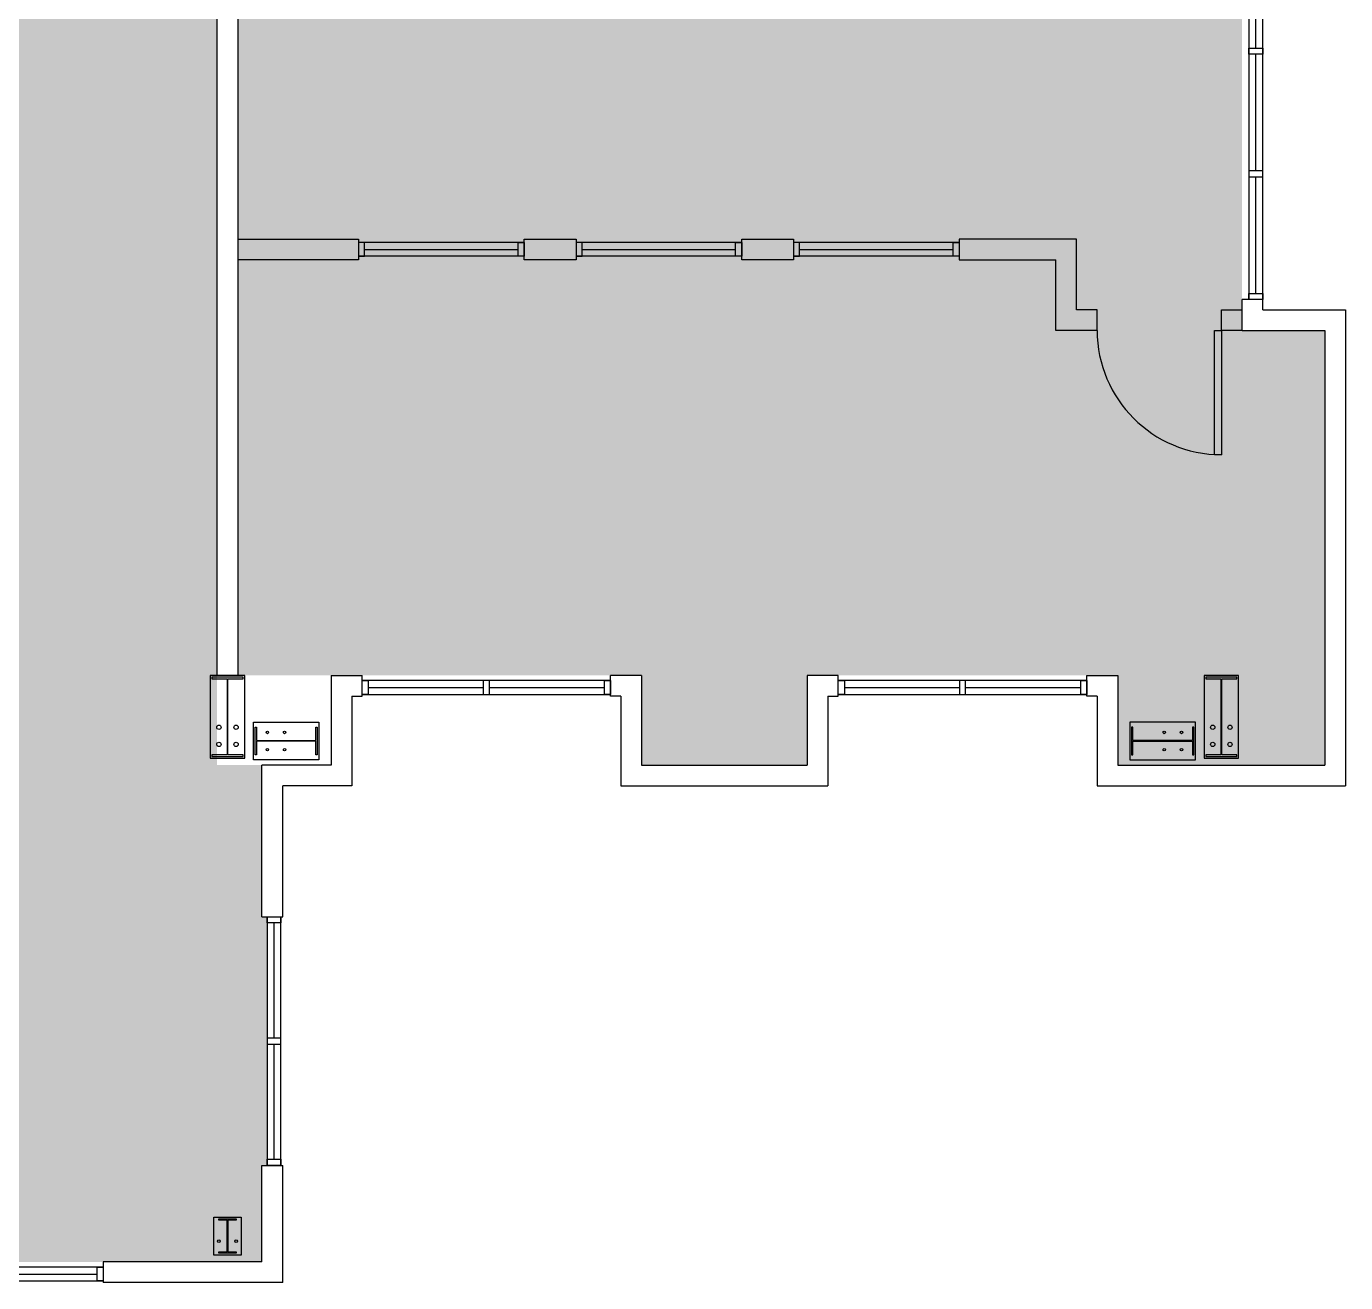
# Model space of a CAD drawing. Header units: inches. Extents: x 69173377 to 69175838, y 27696061 to 27697676.
# Drawn here: x 69175157.5 to 69175539.8, y 27696060.8 to 27696425 of the extents above; entities that cross this region are included whole.
import ezdxf

# ---------------------------------------------------------------- set-up
doc = ezdxf.new("R2010")
doc.units = ezdxf.units.IN
doc.header["$LTSCALE"] = 0.5
doc.header["$MEASUREMENT"] = 0
for name, color, linetype in [('A-DOOR', 2, 'Continuous'), ('A-FLOR', 3, 'Continuous'), ('A-GLAZ', 1, 'Continuous'), ('A-WALL', 5, 'Continuous'), ('Rooms-Category-Color', 7, 'Continuous'), ('Rooms-College-Color', 7, 'Continuous'), ('Rooms-Department-Color', 7, 'Continuous'), ('Rooms-Division-Color', 7, 'Continuous')]:
    doc.layers.add(name, color=color, linetype=linetype)

msp = doc.modelspace()

# ---------------------------------------------------------------- hatches: boundary and pattern name
at = {"layer": 'Rooms-Category-Color', "true_color": 0xfa9ba3}
for points in [[(69175509.78, 27696740.84), (69175509.78, 27696564.84), (69175471.28, 27696564.84), (69175471.28, 27696492.84), (69175509.78, 27696492.84), (69175509.78, 27696336.84), (69175533.78, 27696336.84), (69175533.78, 27696210.84), (69175473.78, 27696210.84), (69175473.78, 27696236.84), (69175383.78, 27696236.84), (69175383.78, 27696210.84), (69175335.78, 27696210.84), (69175335.78, 27696236.84), (69175218.78, 27696236.84), (69175218.78, 27696558.84), (69175294.78, 27696558.84), (69175294.78, 27696777.84), (69175369.78, 27696777.84), (69175369.78, 27696740.84), (69175509.78, 27696740.84)], [(69174892.78, 27696534.84), (69174921.78, 27696534.84), (69174921.78, 27696558.84), (69175212.78, 27696558.84), (69175212.78, 27696210.84), (69175225.78, 27696210.84), (69175225.78, 27696166.84), (69175227.28, 27696166.84), (69175227.28, 27696094.84), (69175225.78, 27696094.84), (69175225.78, 27696066.84), (69174917.78, 27696066.84), (69174917.78, 27696210.84), (69174858.78, 27696210.84), (69174858.78, 27696391.84), (69174894.78, 27696391.84), (69174894.78, 27696400.84), (69174892.78, 27696400.84)]]:
    msp.add_hatch(color=241, dxfattribs=at).paths.add_polyline_path(points)
at = {"layer": 'Rooms-College-Color', "true_color": 0xadadad}
for points in [[(69175509.78, 27696740.84), (69175509.78, 27696564.84), (69175471.28, 27696564.84), (69175471.28, 27696492.84), (69175509.78, 27696492.84), (69175509.78, 27696336.84), (69175533.78, 27696336.84), (69175533.78, 27696210.84), (69175473.78, 27696210.84), (69175473.78, 27696236.84), (69175383.78, 27696236.84), (69175383.78, 27696210.84), (69175335.78, 27696210.84), (69175335.78, 27696236.84), (69175218.78, 27696236.84), (69175218.78, 27696558.84), (69175294.78, 27696558.84), (69175294.78, 27696777.84), (69175369.78, 27696777.84), (69175369.78, 27696740.84), (69175509.78, 27696740.84)], [(69174892.78, 27696534.84), (69174921.78, 27696534.84), (69174921.78, 27696558.84), (69175212.78, 27696558.84), (69175212.78, 27696210.84), (69175225.78, 27696210.84), (69175225.78, 27696166.84), (69175227.28, 27696166.84), (69175227.28, 27696094.84), (69175225.78, 27696094.84), (69175225.78, 27696066.84), (69174917.78, 27696066.84), (69174917.78, 27696210.84), (69174858.78, 27696210.84), (69174858.78, 27696391.84), (69174894.78, 27696391.84), (69174894.78, 27696400.84), (69174892.78, 27696400.84)]]:
    msp.add_hatch(color=253, dxfattribs=at).paths.add_polyline_path(points)
at = {"layer": 'Rooms-Department-Color', "true_color": 0x80bc67}
for points in [[(69175509.78, 27696740.84), (69175509.78, 27696564.84), (69175471.28, 27696564.84), (69175471.28, 27696492.84), (69175509.78, 27696492.84), (69175509.78, 27696336.84), (69175533.78, 27696336.84), (69175533.78, 27696210.84), (69175473.78, 27696210.84), (69175473.78, 27696236.84), (69175383.78, 27696236.84), (69175383.78, 27696210.84), (69175335.78, 27696210.84), (69175335.78, 27696236.84), (69175218.78, 27696236.84), (69175218.78, 27696558.84), (69175294.78, 27696558.84), (69175294.78, 27696777.84), (69175369.78, 27696777.84), (69175369.78, 27696740.84), (69175509.78, 27696740.84)], [(69174892.78, 27696534.84), (69174921.78, 27696534.84), (69174921.78, 27696558.84), (69175212.78, 27696558.84), (69175212.78, 27696210.84), (69175225.78, 27696210.84), (69175225.78, 27696166.84), (69175227.28, 27696166.84), (69175227.28, 27696094.84), (69175225.78, 27696094.84), (69175225.78, 27696066.84), (69174917.78, 27696066.84), (69174917.78, 27696210.84), (69174858.78, 27696210.84), (69174858.78, 27696391.84), (69174894.78, 27696391.84), (69174894.78, 27696400.84), (69174892.78, 27696400.84)]]:
    msp.add_hatch(color=83, dxfattribs=at).paths.add_polyline_path(points)
at = {"layer": 'Rooms-Division-Color', "true_color": 0x80bc67}
for points in [[(69175509.78, 27696740.84), (69175509.78, 27696564.84), (69175471.28, 27696564.84), (69175471.28, 27696492.84), (69175509.78, 27696492.84), (69175509.78, 27696336.84), (69175533.78, 27696336.84), (69175533.78, 27696210.84), (69175473.78, 27696210.84), (69175473.78, 27696236.84), (69175383.78, 27696236.84), (69175383.78, 27696210.84), (69175335.78, 27696210.84), (69175335.78, 27696236.84), (69175218.78, 27696236.84), (69175218.78, 27696558.84), (69175294.78, 27696558.84), (69175294.78, 27696777.84), (69175369.78, 27696777.84), (69175369.78, 27696740.84), (69175509.78, 27696740.84)], [(69174892.78, 27696534.84), (69174921.78, 27696534.84), (69174921.78, 27696558.84), (69175212.78, 27696558.84), (69175212.78, 27696210.84), (69175225.78, 27696210.84), (69175225.78, 27696166.84), (69175227.28, 27696166.84), (69175227.28, 27696094.84), (69175225.78, 27696094.84), (69175225.78, 27696066.84), (69174917.78, 27696066.84), (69174917.78, 27696210.84), (69174858.78, 27696210.84), (69174858.78, 27696391.84), (69174894.78, 27696391.84), (69174894.78, 27696400.84), (69174892.78, 27696400.84)]]:
    msp.add_hatch(color=83, dxfattribs=at).paths.add_polyline_path(points)

# ---------------------------------------------------------------- linework, layer by layer
at = {"layer": 'A-DOOR'}
msp.add_lwpolyline([(69175503.78, 27696336.84), (69175503.78, 27696300.84), (69175501.78, 27696300.84), (69175501.78, 27696336.84)], close=True, dxfattribs=at)
msp.add_arc((69175503.78, 27696336.84), 36, 180, 270, dxfattribs=at)
at = {"layer": 'A-FLOR'}
for points in [[(69175210.78, 27696212.84), (69175220.78, 27696212.84), (69175220.78, 27696236.84), (69175210.78, 27696236.84)], [(69175215.66, 27696235.84), (69175215.66, 27696213.84), (69175211.28, 27696213.84), (69175211.28, 27696213.34), (69175220.28, 27696213.34), (69175220.28, 27696213.84), (69175215.91, 27696213.84), (69175215.91, 27696235.84), (69175220.28, 27696235.84), (69175220.28, 27696236.34), (69175211.28, 27696236.34), (69175211.28, 27696235.84)], [(69175498.78, 27696212.84), (69175508.78, 27696212.84), (69175508.78, 27696236.84), (69175498.78, 27696236.84)], [(69175503.66, 27696235.84), (69175503.66, 27696213.84), (69175499.28, 27696213.84), (69175499.28, 27696213.34), (69175508.28, 27696213.34), (69175508.28, 27696213.84), (69175503.91, 27696213.84), (69175503.91, 27696235.84), (69175508.28, 27696235.84), (69175508.28, 27696236.34), (69175499.28, 27696236.34), (69175499.28, 27696235.84)], [(69175223.28, 27696223.34), (69175242.28, 27696223.34), (69175242.28, 27696212.34), (69175223.28, 27696212.34)], [(69175224.16, 27696217.94), (69175241.41, 27696217.94), (69175241.41, 27696221.84), (69175241.78, 27696221.84), (69175241.78, 27696213.84), (69175241.41, 27696213.84), (69175241.41, 27696217.75), (69175224.16, 27696217.75), (69175224.16, 27696213.84), (69175223.78, 27696213.84), (69175223.78, 27696221.84), (69175224.16, 27696221.84)], [(69175496.28, 27696223.34), (69175477.28, 27696223.34), (69175477.28, 27696212.34), (69175496.28, 27696212.34)], [(69175495.41, 27696217.94), (69175478.16, 27696217.94), (69175478.16, 27696221.84), (69175477.78, 27696221.84), (69175477.78, 27696213.84), (69175478.16, 27696213.84), (69175478.16, 27696217.75), (69175495.41, 27696217.75), (69175495.41, 27696213.84), (69175495.78, 27696213.84), (69175495.78, 27696221.84), (69175495.41, 27696221.84)], [(69175211.78, 27696079.84), (69175219.78, 27696079.84), (69175219.78, 27696068.84), (69175211.78, 27696068.84)], [(69175215.69, 27696069.72), (69175215.69, 27696078.97), (69175213.28, 27696078.97), (69175213.28, 27696079.34), (69175218.28, 27696079.34), (69175218.28, 27696078.97), (69175215.88, 27696078.97), (69175215.88, 27696069.72), (69175218.28, 27696069.72), (69175218.28, 27696069.34), (69175213.28, 27696069.34), (69175213.28, 27696069.72)]]:
    msp.add_lwpolyline(points, close=True, dxfattribs=at)
for centre, radius in [((69175213.28, 27696221.84), 0.625), ((69175218.28, 27696221.84), 0.625), ((69175227.33, 27696220.34), 0.375), ((69175232.33, 27696220.34), 0.375), ((69175487.23, 27696220.34), 0.375), ((69175492.23, 27696220.34), 0.375), ((69175501.28, 27696221.84), 0.625), ((69175506.28, 27696221.84), 0.625), ((69175213.28, 27696216.84), 0.625), ((69175218.28, 27696216.84), 0.625), ((69175501.28, 27696216.84), 0.625), ((69175506.28, 27696216.84), 0.625), ((69175227.33, 27696215.34), 0.375), ((69175232.33, 27696215.34), 0.375), ((69175487.23, 27696215.34), 0.375), ((69175492.23, 27696215.34), 0.375), ((69175213.28, 27696072.84), 0.375), ((69175218.28, 27696072.84), 0.375)]:
    msp.add_circle(centre, radius, dxfattribs=at)
at = {"layer": 'A-GLAZ'}
for p, q in [((69175511.78, 27696489.84), (69175511.78, 27696345.84)), ((69175515.78, 27696345.84), (69175515.78, 27696489.84)), ((69175513.78, 27696418.72), (69175513.78, 27696452.53)), ((69175513.78, 27696383.15), (69175513.78, 27696416.97)), ((69175513.78, 27696347.59), (69175513.78, 27696381.4)), ((69175301.78, 27696362.34), (69175253.78, 27696362.34)), ((69175364.78, 27696362.34), (69175316.78, 27696362.34)), ((69175427.78, 27696362.34), (69175379.78, 27696362.34)), ((69175301.78, 27696358.34), (69175253.78, 27696358.34)), ((69175255.53, 27696360.34), (69175300.03, 27696360.34)), ((69175364.78, 27696358.34), (69175316.78, 27696358.34)), ((69175318.53, 27696360.34), (69175363.03, 27696360.34)), ((69175427.78, 27696358.34), (69175379.78, 27696358.34)), ((69175381.53, 27696360.34), (69175426.03, 27696360.34)), ((69175326.78, 27696235.34), (69175254.78, 27696235.34)), ((69175256.53, 27696233.34), (69175289.91, 27696233.34)), ((69175291.66, 27696233.34), (69175325.03, 27696233.34)), ((69175464.78, 27696235.34), (69175392.78, 27696235.34)), ((69175394.53, 27696233.34), (69175427.91, 27696233.34)), ((69175429.66, 27696233.34), (69175463.03, 27696233.34)), ((69175254.78, 27696231.34), (69175326.78, 27696231.34)), ((69175392.78, 27696231.34), (69175464.78, 27696231.34)), ((69175227.28, 27696166.84), (69175227.28, 27696094.84)), ((69175229.28, 27696131.72), (69175229.28, 27696165.09)), ((69175231.28, 27696094.84), (69175231.28, 27696166.84)), ((69175229.28, 27696096.59), (69175229.28, 27696129.97)), ((69175179.78, 27696065.34), (69175107.78, 27696065.34)), ((69175107.78, 27696061.34), (69175179.78, 27696061.34)), ((69175144.66, 27696063.34), (69175178.03, 27696063.34))]:
    msp.add_line(p, q, dxfattribs=at)
at = {"layer": 'A-WALL'}
for p, q in [((69175212.78, 27696236.84), (69175212.78, 27696532.84)), ((69175218.78, 27696532.84), (69175218.78, 27696236.84)), ((69175218.78, 27696363.34), (69175253.78, 27696363.34)), ((69175253.78, 27696363.34), (69175253.78, 27696357.34)), ((69175301.78, 27696357.34), (69175301.78, 27696363.34)), ((69175301.78, 27696363.34), (69175316.78, 27696363.34)), ((69175316.78, 27696363.34), (69175316.78, 27696357.34)), ((69175364.78, 27696357.34), (69175364.78, 27696363.34)), ((69175364.78, 27696363.34), (69175379.78, 27696363.34)), ((69175379.78, 27696363.34), (69175379.78, 27696357.34)), ((69175461.78, 27696363.34), (69175427.78, 27696363.34)), ((69175427.78, 27696363.34), (69175427.78, 27696357.34)), ((69175461.78, 27696342.84), (69175461.78, 27696363.34)), ((69175253.78, 27696357.34), (69175218.78, 27696357.34)), ((69175316.78, 27696357.34), (69175301.78, 27696357.34)), ((69175379.78, 27696357.34), (69175364.78, 27696357.34)), ((69175427.78, 27696357.34), (69175455.78, 27696357.34)), ((69175455.78, 27696336.84), (69175455.78, 27696357.34)), ((69175467.78, 27696342.84), (69175461.78, 27696342.84)), ((69175467.78, 27696336.84), (69175467.78, 27696342.84)), ((69175503.78, 27696336.84), (69175503.78, 27696342.84)), ((69175503.78, 27696342.84), (69175509.78, 27696342.84)), ((69175515.78, 27696345.84), (69175509.78, 27696345.84)), ((69175509.78, 27696336.84), (69175509.78, 27696345.84)), ((69175515.78, 27696342.84), (69175515.78, 27696345.84)), ((69175515.78, 27696342.84), (69175539.78, 27696342.84)), ((69175539.78, 27696342.84), (69175539.78, 27696204.84)), ((69175467.78, 27696336.84), (69175455.78, 27696336.84)), ((69175509.78, 27696336.84), (69175503.78, 27696336.84)), ((69175509.78, 27696336.84), (69175533.78, 27696336.84)), ((69175533.78, 27696336.84), (69175533.78, 27696210.84)), ((69175218.78, 27696236.84), (69175212.78, 27696236.84)), ((69175245.78, 27696236.84), (69175245.78, 27696210.84)), ((69175245.78, 27696236.84), (69175254.78, 27696236.84)), ((69175254.78, 27696230.84), (69175254.78, 27696236.84)), ((69175335.78, 27696236.84), (69175326.78, 27696236.84)), ((69175326.78, 27696230.84), (69175326.78, 27696236.84)), ((69175335.78, 27696236.84), (69175335.78, 27696210.84)), ((69175392.78, 27696236.84), (69175383.78, 27696236.84)), ((69175383.78, 27696236.84), (69175383.78, 27696210.84)), ((69175392.78, 27696230.84), (69175392.78, 27696236.84)), ((69175464.78, 27696236.84), (69175473.78, 27696236.84)), ((69175464.78, 27696230.84), (69175464.78, 27696236.84)), ((69175473.78, 27696236.84), (69175473.78, 27696210.84)), ((69175539.78, 27696236.84), (69175539.78, 27696204.84)), ((69175251.78, 27696230.84), (69175251.78, 27696204.84)), ((69175251.78, 27696230.84), (69175254.78, 27696230.84)), ((69175329.78, 27696230.84), (69175326.78, 27696230.84)), ((69175329.78, 27696230.84), (69175329.78, 27696204.84)), ((69175389.78, 27696230.84), (69175389.78, 27696204.84)), ((69175389.78, 27696230.84), (69175392.78, 27696230.84)), ((69175467.78, 27696230.84), (69175464.78, 27696230.84)), ((69175467.78, 27696230.84), (69175467.78, 27696204.84)), ((69175245.78, 27696210.84), (69175225.78, 27696210.84)), ((69175225.78, 27696166.84), (69175225.78, 27696210.84)), ((69175335.78, 27696210.84), (69175383.78, 27696210.84)), ((69175473.78, 27696210.84), (69175533.78, 27696210.84)), ((69175251.78, 27696204.84), (69175231.78, 27696204.84)), ((69175231.78, 27696166.84), (69175231.78, 27696204.84)), ((69175329.78, 27696204.84), (69175389.78, 27696204.84)), ((69175467.78, 27696204.84), (69175539.78, 27696204.84)), ((69175225.78, 27696166.84), (69175231.78, 27696166.84)), ((69175225.78, 27696066.84), (69175225.78, 27696094.84)), ((69175225.78, 27696094.84), (69175231.78, 27696094.84)), ((69175231.78, 27696060.84), (69175231.78, 27696094.84)), ((69175225.78, 27696066.84), (69175179.78, 27696066.84)), ((69175179.78, 27696066.84), (69175179.78, 27696060.84)), ((69175231.78, 27696060.84), (69175179.78, 27696060.84))]:
    msp.add_line(p, q, dxfattribs=at)
for points in [[(69175515.78, 27696418.72), (69175515.78, 27696416.97), (69175511.78, 27696416.97), (69175511.78, 27696418.72)], [(69175515.78, 27696381.4), (69175515.78, 27696383.15), (69175511.78, 27696383.15), (69175511.78, 27696381.4)], [(69175253.78, 27696358.34), (69175255.53, 27696358.34), (69175255.53, 27696362.34), (69175253.78, 27696362.34)], [(69175301.78, 27696358.34), (69175300.03, 27696358.34), (69175300.03, 27696362.34), (69175301.78, 27696362.34)], [(69175316.78, 27696358.34), (69175318.53, 27696358.34), (69175318.53, 27696362.34), (69175316.78, 27696362.34)], [(69175364.78, 27696358.34), (69175363.03, 27696358.34), (69175363.03, 27696362.34), (69175364.78, 27696362.34)], [(69175379.78, 27696358.34), (69175381.53, 27696358.34), (69175381.53, 27696362.34), (69175379.78, 27696362.34)], [(69175427.78, 27696358.34), (69175426.03, 27696358.34), (69175426.03, 27696362.34), (69175427.78, 27696362.34)], [(69175515.78, 27696347.59), (69175515.78, 27696345.84), (69175511.78, 27696345.84), (69175511.78, 27696347.59)], [(69175256.53, 27696231.34), (69175254.78, 27696231.34), (69175254.78, 27696235.34), (69175256.53, 27696235.34)], [(69175289.91, 27696231.34), (69175291.66, 27696231.34), (69175291.66, 27696235.34), (69175289.91, 27696235.34)], [(69175326.78, 27696231.34), (69175325.03, 27696231.34), (69175325.03, 27696235.34), (69175326.78, 27696235.34)], [(69175394.53, 27696231.34), (69175392.78, 27696231.34), (69175392.78, 27696235.34), (69175394.53, 27696235.34)], [(69175427.91, 27696231.34), (69175429.66, 27696231.34), (69175429.66, 27696235.34), (69175427.91, 27696235.34)], [(69175464.78, 27696231.34), (69175463.03, 27696231.34), (69175463.03, 27696235.34), (69175464.78, 27696235.34)], [(69175231.28, 27696166.84), (69175231.28, 27696165.09), (69175227.28, 27696165.09), (69175227.28, 27696166.84)], [(69175231.28, 27696129.97), (69175231.28, 27696131.72), (69175227.28, 27696131.72), (69175227.28, 27696129.97)], [(69175231.28, 27696096.59), (69175231.28, 27696094.84), (69175227.28, 27696094.84), (69175227.28, 27696096.59)], [(69175179.78, 27696061.34), (69175178.03, 27696061.34), (69175178.03, 27696065.34), (69175179.78, 27696065.34)]]:
    msp.add_lwpolyline(points, close=True, dxfattribs=at)

doc.saveas('drawing.dxf')
